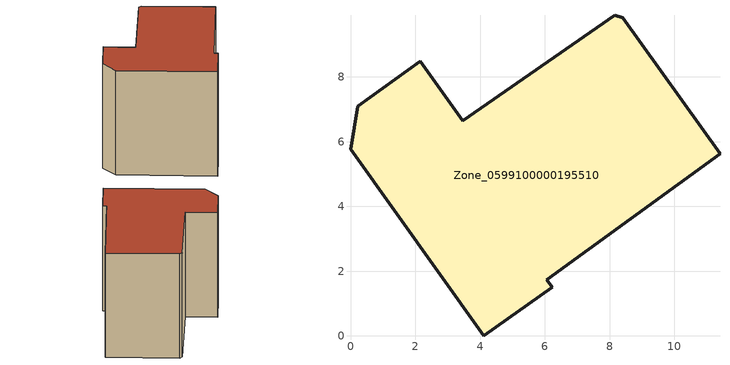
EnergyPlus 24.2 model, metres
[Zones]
Zone_0599100000195510
 floor ground (C_G): 3.47,6.64 8.16,9.91 8.4,9.83 11.41,5.63 6.06,1.74 6.23,1.51 4.12,0 0,5.76 0.22,7.09 2.16,8.48 z0
 wall outside (C_F): 6.23,1.51 6.06,1.74 11.41,5.63 8.4,9.83 8.16,9.91 3.47,6.64 2.16,8.48 0.22,7.09 0,5.76 4.12,0 6.23,1.51 z0:8.32
 roof outside (C_R): 3.47,6.64 2.16,8.48 0.22,7.09 0,5.76 4.12,0 6.23,1.51 6.06,1.74 11.41,5.63 8.4,9.83 8.16,9.91 z8.32
[BUILDING]
Pand.0599100000195510: North Axis=0; Terrain=City; Loads Convergence Tolerance Value=0.04; Temperature Convergence Tolerance Value=0.4; Solar Distribution=FullExterior; Maximum Number of Warmup Days=25; Minimum Number of Warmup Days=1
[Site:Location]
Rotterdam.The.Hague.AP_ZH_NLD Design_Conditions: Latitude=51.96; Longitude=4.45; Time Zone=1; Elevation=-4.5
[SITE:GROUNDTEMPERATURE:BUILDINGSURFACE]
18, 18, 18, 18, 18, 18, 18, 18, 18, 18, 18, 18
[MATERIAL] Thermal Absorptance=0.9; Solar Absorptance=0.7; Visible Absorptance=0.7
Name | Roughness | Thickness | Conductivity | Density | Specific Heat
G.TC.1975-1991 | MediumSmooth | 0.15 | 0.288461 | 540 | 1210
F.TC.1975-1991 | Rough | 0.3 | 0.230769 | 1920 | 840
R.TC.1975-1991 | MediumRough | 0.2 | 0.153846 | 1500 | 1000
[CONSTRUCTION]
C_G: G.TC.1975-1991
C_F: F.TC.1975-1991
C_R: R.TC.1975-1991
[ZONE]
Zone_0599100000195510: Type=1; Multiplier=1; Ceiling Height=Autocalculate; Volume=Autocalculate; Floor Area=autocalculate; Part of Total Floor Area=Yes
[ZONEINFILTRATION:DESIGNFLOWRATE]
Infil_Zone_0599100000195510: Zone or ZoneList or Space or SpaceList=Zone_0599100000195510; Schedule=AlwaysOn; Design Flow Rate Calculation Method=Flow/Area; Flow Rate per Floor Area=0.003; Constant Term Coefficient=1; Temperature Term Coefficient=0; Velocity Term Coefficient=0; Velocity Squared Term Coefficient=0
[HVACTEMPLATE:ZONE:IDEALLOADSAIRSYSTEM]
Zone_0599100000195510: Maximum Heating Supply Air Temperature=50; Minimum Cooling Supply Air Temperature=13; Maximum Heating Supply Air Humidity Ratio=0.0156; Minimum Cooling Supply Air Humidity Ratio=0.0077; Heating Limit=NoLimit; Cooling Limit=NoLimit; Dehumidification Control Type=ConstantSensibleHeatRatio; Cooling Sensible Heat Ratio=0.7; Dehumidification Setpoint=60; Humidification Control Type=None; Humidification Setpoint=30; Outdoor Air Method=None; Outdoor Air Flow Rate per Person=0.00944; Outdoor Air Flow Rate per Zone Floor Area=0; Outdoor Air Flow Rate per Zone=0; Demand Controlled Ventilation Type=None; Outdoor Air Economizer Type=NoEconomizer; Heat Recovery Type=None; Sensible Heat Recovery Effectiveness=0.7; Latent Heat Recovery Effectiveness=0.65
[ZONECONTROL:THERMOSTAT]
ThermostatControl_Zone_0599100000195510: Zone or ZoneList=Zone_0599100000195510; Control Type Schedule=DualSetpointControlType; Control 1=Thermostat_Zone_0599100000195510; Temperature Difference Between Cutout And Setpoint=0
[THERMOSTATSETPOINT:DUALSETPOINT]
Thermostat_Zone_0599100000195510: Heating Setpoint Temperature Schedule=HeatingSetpoint_Zone_0599100000195510; Cooling Setpoint Temperature Schedule=CoolingSetpoint_Zone_0599100000195510
[SCHEDULE:COMPACT]
HeatingSetpoint_Zone_0599100000195510: Through: 12/31, For: AllDays, Until: 24:00, 21
CoolingSetpoint_Zone_0599100000195510: Through: 12/31, For: AllDays, Until: 24:00, 24
DualSetpointControlType: Through: 12/31, For: AllDays, Until: 24:00, 4
AlwaysOn: Through: 12/31, For: AllDays, Until: 24:00, 1
